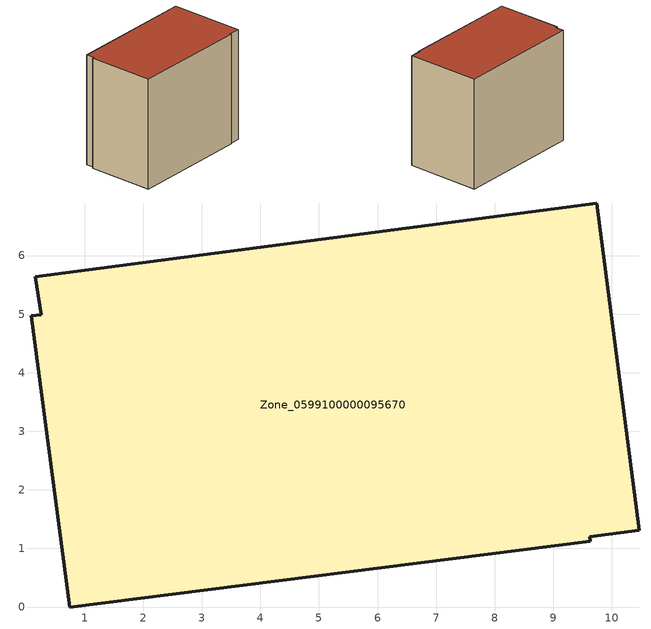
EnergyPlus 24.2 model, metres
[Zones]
Zone_0599100000095670
 floor ground (C_G): 9.62,1.2 9.63,1.12 0.74,0 0.09,4.97 0.26,4.99 0.16,5.64 9.74,6.9 10.47,1.31 z0
 wall outside (C_F): 0.09,4.97 0.74,0 9.63,1.12 9.62,1.2 10.47,1.31 9.74,6.9 0.16,5.64 0.26,4.99 0.09,4.97 z0:8.55
 roof outside (C_R): 9.74,6.9 0.16,5.64 0.26,4.99 0.09,4.97 0.74,0 9.63,1.12 9.62,1.2 10.47,1.31 z8.55
[BUILDING]
Pand.0599100000095670: North Axis=0; Terrain=City; Loads Convergence Tolerance Value=0.04; Temperature Convergence Tolerance Value=0.4; Solar Distribution=FullExterior; Maximum Number of Warmup Days=25; Minimum Number of Warmup Days=1
[Site:Location]
Rotterdam.The.Hague.AP_ZH_NLD Design_Conditions: Latitude=51.96; Longitude=4.45; Time Zone=1; Elevation=-4.5
[SITE:GROUNDTEMPERATURE:BUILDINGSURFACE]
18, 18, 18, 18, 18, 18, 18, 18, 18, 18, 18, 18
[MATERIAL] Thermal Absorptance=0.9; Solar Absorptance=0.7; Visible Absorptance=0.7
Name | Roughness | Thickness | Conductivity | Density | Specific Heat
G.TC.1992-2005 | MediumSmooth | 0.15 | 0.06 | 540 | 1210
F.TC.1992-2005 | Rough | 0.3 | 0.12 | 1920 | 840
R.TC.1992-2005 | MediumRough | 0.2 | 0.08 | 1500 | 1000
[CONSTRUCTION]
C_G: G.TC.1992-2005
C_F: F.TC.1992-2005
C_R: R.TC.1992-2005
[ZONE]
Zone_0599100000095670: Type=1; Multiplier=1; Ceiling Height=Autocalculate; Volume=Autocalculate; Floor Area=autocalculate; Part of Total Floor Area=Yes
[ZONEINFILTRATION:DESIGNFLOWRATE]
Infil_Zone_0599100000095670: Zone or ZoneList or Space or SpaceList=Zone_0599100000095670; Schedule=AlwaysOn; Design Flow Rate Calculation Method=Flow/Area; Flow Rate per Floor Area=0.0015; Constant Term Coefficient=1; Temperature Term Coefficient=0; Velocity Term Coefficient=0; Velocity Squared Term Coefficient=0
[HVACTEMPLATE:ZONE:IDEALLOADSAIRSYSTEM]
Zone_0599100000095670: Maximum Heating Supply Air Temperature=50; Minimum Cooling Supply Air Temperature=13; Maximum Heating Supply Air Humidity Ratio=0.0156; Minimum Cooling Supply Air Humidity Ratio=0.0077; Heating Limit=NoLimit; Cooling Limit=NoLimit; Dehumidification Control Type=ConstantSensibleHeatRatio; Cooling Sensible Heat Ratio=0.7; Dehumidification Setpoint=60; Humidification Control Type=None; Humidification Setpoint=30; Outdoor Air Method=None; Outdoor Air Flow Rate per Person=0.00944; Outdoor Air Flow Rate per Zone Floor Area=0; Outdoor Air Flow Rate per Zone=0; Demand Controlled Ventilation Type=None; Outdoor Air Economizer Type=NoEconomizer; Heat Recovery Type=None; Sensible Heat Recovery Effectiveness=0.7; Latent Heat Recovery Effectiveness=0.65
[ZONECONTROL:THERMOSTAT]
ThermostatControl_Zone_0599100000095670: Zone or ZoneList=Zone_0599100000095670; Control Type Schedule=DualSetpointControlType; Control 1=Thermostat_Zone_0599100000095670; Temperature Difference Between Cutout And Setpoint=0
[THERMOSTATSETPOINT:DUALSETPOINT]
Thermostat_Zone_0599100000095670: Heating Setpoint Temperature Schedule=HeatingSetpoint_Zone_0599100000095670; Cooling Setpoint Temperature Schedule=CoolingSetpoint_Zone_0599100000095670
[SCHEDULE:COMPACT]
HeatingSetpoint_Zone_0599100000095670: Through: 12/31, For: AllDays, Until: 24:00, 21
CoolingSetpoint_Zone_0599100000095670: Through: 12/31, For: AllDays, Until: 24:00, 24
DualSetpointControlType: Through: 12/31, For: AllDays, Until: 24:00, 4
AlwaysOn: Through: 12/31, For: AllDays, Until: 24:00, 1
